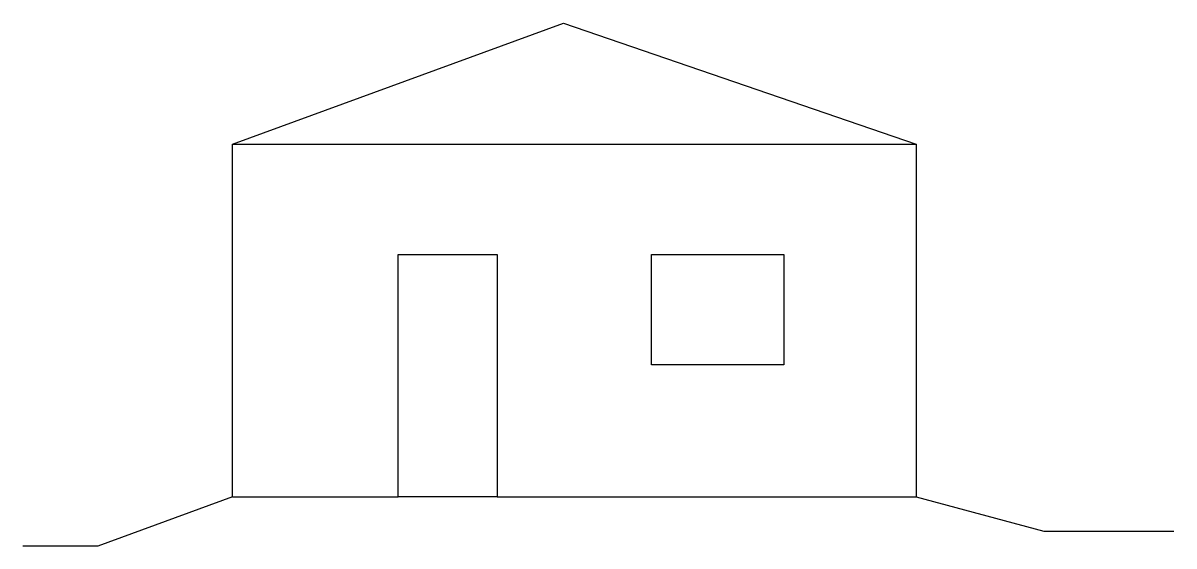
# Model space of a CAD drawing. Header units: millimetres. Extents: x -1902 to 8539, y -445 to 4300.
import ezdxf

# ---------------------------------------------------------------- set-up
doc = ezdxf.new("R2010")
doc.units = ezdxf.units.MM

msp = doc.modelspace()

# ---------------------------------------------------------------- linework, layer by layer
at = {"lineweight": 30}
for p, q in [((0, 3200), (3000, 4300)), ((3000, 4300), (6200, 3200)), ((0, 0), (0, 3200)), ((0, 3200), (6200, 3200)), ((6200, 3200), (6200, 0)), ((1500, 0), (1500, 2200)), ((1500, 2200), (2400, 2200)), ((2400, 2200), (2400, 0)), ((3800, 1200), (3800, 2200)), ((3800, 2200), (5000, 2200)), ((5000, 2200), (5000, 1200)), ((5000, 1200), (3800, 1200)), ((0, 0), (-1222, -445)), ((0, 0), (1500, 0)), ((2400, 0), (1500, 0)), ((2400, 0), (6200, 0)), ((6200, 0), (7359, -311)), ((7359, -311), (8539, -311)), ((-1222, -445), (-1902, -445))]:
    msp.add_line(p, q, dxfattribs=at)

doc.saveas('drawing.dxf')
